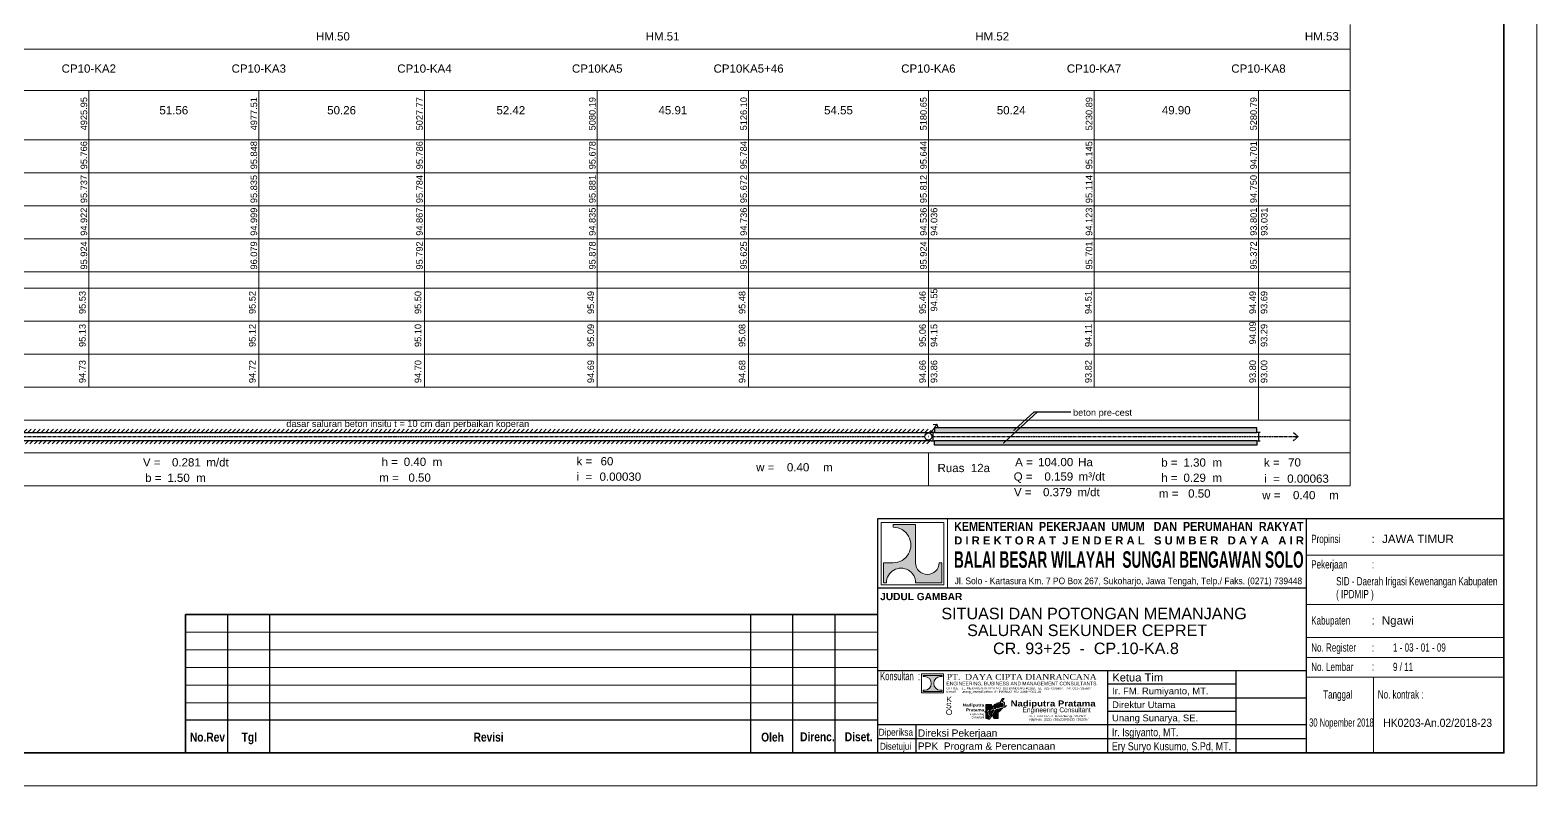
# Model space of a CAD drawing. Header units: inches. Extents: x 7 to 848, y 7 to 601.
# Drawn here: x 390.4 to 847.5, y 7.1 to 236.4 of the extents above; entities that cross this region are included whole.
import ezdxf
from ezdxf import colors
from ezdxf.entities.mleader import LeaderData, LeaderLine
from ezdxf.enums import TextEntityAlignment as Align
from ezdxf.math import Vec2, Vec3

# ---------------------------------------------------------------- set-up
doc = ezdxf.new("R2010")
doc.units = ezdxf.units.IN
doc.header["$MEASUREMENT"] = 0
doc.linetypes.add('CENTER', pattern=[50.800000000000004, 31.75, -6.35, 6.35, -6.35])
doc.linetypes.add('DASHED', pattern=[0.75, 0.5, -0.25])
for name, color, linetype in [('100', 7, 'Continuous'), ('etiket', 7, 'Continuous'), ('FIRM', 7, 'Continuous'), ('kop', 7, 'Continuous'), ('LAHAN', 7, 'DASHED'), ('TEKS', 7, 'Continuous')]:
    doc.layers.add(name, color=color, linetype=linetype)
for name, color, linetype, lineweight in [('ANOTASI', 7, 'Continuous', 18), ('arsir', 8, 'Continuous', 9), ('AS', 4, 'Continuous', 15), ('ASLI', 7, 'Continuous', 15), ('Dsr-Sal', 182, 'Continuous', 35), ('FORM-GBR', 7, 'Continuous', 35), ('Form-Kop', 7, 'Continuous', 20), ('formlong', 7, 'Continuous', 20), ('GARIS', 7, 'Continuous', 20), ('KA', 6, 'Continuous', 15), ('KI', 11, 'Continuous', 15), ('KOP Frame', 7, 'Continuous', 20), ('KOP Teks Nama Gambar', 5, 'Continuous', 20), ('linning', 7, 'Continuous', 18), ('sekunder', 160, 'CENTER', 25)]:
    doc.layers.add(name, color=color, linetype=linetype, lineweight=lineweight)
doc.styles.add('ARIAL', font='arial.ttf')
doc.styles.add('ARIAL21', font='arial.ttf', dxfattribs={"height": 2.1})
doc.styles.add('arl', font='arial.ttf')
doc.styles.add('Comic', font='comic.ttf')
doc.styles.add('GARIAL', font='arial.ttf', dxfattribs={"width": 0.7})
doc.styles.get("Standard").update_dxf_attribs({"font": 'arial.ttf'})
doc.styles.add('style1', font='times.ttf')
doc.styles.add('WMF-Arial Narrow0', font='ARIALNB.TTF')
pattern_1 = [(45, (-38053.02647847655, -24218.259514017), (-0.6735192090801864, 0.6735192090801865), [])]
pattern_2 = [(45, (-32721.68686320383, -24214.42995862339), (-0.4490128060534576, 0.4490128060534577), []), (45, (-32721.23785020383, -24214.42995862339), (-0.4490128060534576, 0.4490128060534577), [0.3175, -0.15875])]

# ---------------------------------------------------------------- blocks, each defined once
blk = doc.blocks.new('_Dot')
at = {"color": 0, "linetype": 'ByBlock', "lineweight": -2}
blk.add_line((-0.5, 0), (-1, 0), dxfattribs=at)
at = {"color": 0, "linetype": 'ByBlock', "const_width": 0.5}
blk.add_lwpolyline([(-0.25, 0, 1), (0.25, 0, 1)], format="xyb", close=True, dxfattribs=at)

msp = doc.modelspace()

# ---------------------------------------------------------------- hatches: boundary and pattern name
h = msp.add_hatch(color=256)
h.dxf.hatch_style = 1
h.paths.add_polyline_path([(666.5971136842536, 40.21923185167177), (667.0545220493486, 40.21923185167177), (667.0545220493486, 40.59011104730232), (661.2877792177869, 40.59011104730232), (661.2877792177869, 40.21923185167177), (661.7451875831148, 40.21923185167177, -1), (661.7451875831148, 36.09806435209973), (661.2877792177869, 36.09806435209973), (661.2877792177869, 35.72718516019447), (667.0545220493486, 35.72718516019447), (667.0545220493486, 36.09806435209973), (666.5971136842536, 36.09806435209973, -1)])
at = {"layer": 'arsir'}
h = msp.add_hatch(dxfattribs=at)
h.set_pattern_fill('ANSI31', color=256, scale=0.3)
h.set_pattern_definition(pattern_1)
h.paths.add_polyline_path([(306.6344751202896, 114.9564819541519), (306.6344751202896, 114.4183824306674), (663.7727214305241, 114.2783140643441), (663.7727214305241, 115.2783140643441), (306.9563072304854, 115.2783140643441)])
h = msp.add_hatch(dxfattribs=at)
h.set_pattern_fill('ANSI33', color=256, scale=0.1)
h.set_pattern_definition(pattern_2)
h.paths.add_polyline_path([(664.7958744502876, 115.707869457954), (664.7958744502876, 114.2783140643441), (762.5438577806171, 114.2783140643441), (762.5438577806171, 115.707869457954)])
h = msp.add_hatch(dxfattribs=at)
h.set_pattern_fill('ANSI31', color=256, scale=0.3)
h.set_pattern_definition(pattern_1)
h.paths.add_polyline_path([(305.6113221005262, 110.8605243113743), (305.6113221005262, 111.8783140643463), (304.7563072304811, 111.8783140643427), (304.7563072304811, 110.8605243113707)])
h.paths.add_polyline_path([(306.6344751202823, 111.8783140643463), (306.6344751202896, 110.8605243113779), (501.5779450526288, 110.8605243113707), (501.5779450526288, 111.8783140643427)])
h = msp.add_hatch(dxfattribs=at)
h.set_pattern_fill('ANSI31', color=256, scale=0.3)
h.set_pattern_definition(pattern_1)
h.paths.add_polyline_path([(663.7727214305241, 111.8783140643427), (501.5779450526288, 111.8783140643427), (501.5779450526288, 110.8605243113707), (663.7727214305241, 110.8605243113707)])
h = msp.add_hatch(dxfattribs=at)
h.set_pattern_fill('ANSI33', color=256, scale=0.1)
h.set_pattern_definition(pattern_2)
h.paths.add_polyline_path([(762.5438577806171, 110.4487586707328), (762.5438577806171, 111.8783140643427), (664.7958744502876, 111.8783140643427), (664.7958744502876, 110.4487586707328)])
h = msp.add_hatch(color=7, dxfattribs=at)
edge = h.paths.add_edge_path()
edge.add_line((681.6532604453068, 29.7999095453815), (681.5671119667504, 29.77826015864773))
edge.add_ellipse((683.4841649281707, 30.46442771916552), major_axis=(2.019076731599177, 1.616511415333776), ratio=0.3835945111113651, start_angle=138.1076211835046, end_angle=192.8336418844824)
edge.add_line((681.6532604453068, 28.71626397435828), (681.6532604453068, 29.79990954910679))
edge = h.paths.add_edge_path()
edge.add_ellipse((683.4841649281707, 30.46442771916552), major_axis=(2.019076731599177, 1.616511415333776), ratio=0.3835945111113651, start_angle=-43.2704428909029, end_angle=30.11263469886312)
edge.add_line((684.9196511644086, 32.25134726082249), (683.8264438350134, 30.72032434893115))
edge.add_line((683.8264438347805, 30.72032434520586), (685.379340857934, 31.11057234023972))
edge = h.paths.add_edge_path()
edge.add_ellipse((683.4841649281707, 30.46442771916552), major_axis=(2.019076731599177, 1.616511415333776), ratio=0.3835945111113651, start_angle=-137.3167477205838, end_angle=-58.12693604689969)
edge.add_line((685.0769050198987, 30.66028239419027), (683.5007459141461, 30.26418855813606))
edge.add_line((683.5007459140297, 30.26418856186135), (682.4202991476895, 28.7510366498427))
edge = h.paths.add_edge_path()
edge.add_ellipse((683.4841649281707, 30.46442771916552), major_axis=(2.019076731599177, 1.616511415333776), ratio=0.3835945111113651, start_angle=47.73409069603256, end_angle=90.74987355866965)
edge.add_line((682.8377086860974, 31.21771222566529), (682.8377086860974, 30.47185203646584))
edge.add_line((682.8377086860974, 30.4718520346032), (683.2828644549854, 30.58372110528214))
edge.add_line((683.2828644546362, 30.58372110528214), (684.3832577423573, 32.12480786470039))
h.paths.add_polyline_path([(682.7491694710598, 29.89109039892717), (682.6853228399677, 30.05927013446851), (681.753076420483, 29.82499361624284), (682.1140342126282, 28.98197630261345)])
edge = h.paths.add_edge_path()
edge.add_line((682.5556064236125, 30.40095883076354), (682.3945076833161, 30.8253123651193))
edge.add_ellipse((683.4841649281707, 30.46442771916552), major_axis=(2.019076731599177, 1.616511415333776), ratio=0.3835945111113651, start_angle=103.9851993767218, end_angle=123.2511280271707)
edge.add_line((681.8585238544883, 30.22577975345119), (682.5556064236125, 30.40095884007676))
edge = h.paths.add_edge_path()
edge.add_ellipse((683.4841649281707, 30.46442771916552), major_axis=(2.446530700327193, 1.958739231228262), ratio=0.3884268113450808, start_angle=460.0878313286034, end_angle=484.815200306146, ccw=False)
edge.add_line((682.3065716515675, 31.05694648464485), (682.0501345460916, 31.73243277919753))
edge.add_line((682.0501345463244, 31.73243277919753), (680.2990501050053, 31.73243277919753))
edge.add_line((680.2990501048889, 31.73243277919753), (680.2990501048889, 29.61778173436685))
edge.add_line((680.2990501048889, 29.61778173809214), (680.6079585626403, 29.91150868525072))
edge.add_line((680.6079585626403, 29.9115086927013), (681.4627266077705, 30.12631463845535))
edge = h.paths.add_edge_path()
edge.add_ellipse((683.4841649281707, 30.46442771916552), major_axis=(2.446530700327193, 1.958739231228262), ratio=0.3884268113450808, start_angle=497.0008201023694, end_angle=566.3259316996518, ccw=False)
edge.add_line((681.1759870734213, 29.67996922162636), (680.2990501046561, 29.45959215265973))
edge.add_line((680.2990501048889, 29.45959214893444), (680.2990501048889, 27.48544897166355))
edge.add_line((680.2990501048889, 27.48544897538884), (681.0685138840608, 27.48544897538884))
edge.add_line((681.0685138837116, 27.48544897538884), (681.6287833015349, 28.287402294849))
h.paths.add_polyline_path([(681.6532604453068, 27.67680873749121), (681.5166224512186, 27.48544897538884), (681.6532604453068, 27.48544897538884)])
edge = h.paths.add_edge_path()
edge.add_ellipse((683.4841649281707, 30.46442771916552), major_axis=(2.446530700327193, 1.958739231228262), ratio=0.3884268113450808, start_angle=226.4951575504562, end_angle=267.15694953177433, ccw=False)
edge.add_line((682.3517743657258, 28.42673391503556), (682.7548077633519, 27.48544897538884))
edge.add_line((682.7548077634683, 27.48544897538884), (684.1227068106791, 27.48544897538884))
edge.add_line((684.1227068106791, 27.48544897538884), (684.1227068106791, 29.41814535324736))
h = msp.add_hatch(color=7, dxfattribs=at)
edge = h.paths.add_edge_path()
edge.add_ellipse((683.4841649281707, 30.46442771916552), major_axis=(2.446530700327193, 1.958739231228262), ratio=0.3884268113450808, start_angle=440.2590178381286, end_angle=447.33977885503157, ccw=False)
edge.add_line((683.1482464174887, 31.73243277919753), (682.8377086858645, 31.73243277919753))
edge.add_line((682.8377086860974, 31.73243277919753), (682.8377086860974, 31.50461257648929))
at = {"layer": 'KOP Frame', "lineweight": 5}
h = msp.add_hatch(color=256, dxfattribs=at)
edge = h.paths.add_edge_path()
edge.add_line((659.0548672878331, 86.37442795587046), (652.2217787225645, 86.37442795587046))
edge.add_line((652.2217787222153, 86.37442795587046), (652.2217787222153, 85.54729197387857))
edge.add_ellipse((652.2217787222153, 80.15249314558966), major_axis=(-3.814698840427551, 3.814698840427551), ratio=0.9999999997558175, start_angle=134.9999999930047, end_angle=314.9999999930047, ccw=False)
edge.add_line((652.2217787222153, 74.75769428377313), (649.2933121943761, 74.75769428377313))
edge.add_line((649.2933121949582, 74.75769428377313), (649.2933121949582, 68.6961225720988))
edge.add_line((649.2933121949582, 68.69612258327467), (650.1841717902253, 68.69612258327467))
edge.add_ellipse((654.6177967909871, 68.69612258327467), major_axis=(3.135046305201079, 3.135046305201079), ratio=0.9999999998695349, start_angle=-45.00000000373751, end_angle=134.9999999962627, ccw=False)
edge.add_line((659.0514217915161, 68.69612258327467), (666.9716175561452, 68.69612258327467))
edge.add_line((666.9716175563781, 68.69612258327467), (666.9716175563781, 74.75769429308636))
edge.add_line((666.9716175563781, 74.75769428377313), (666.1525092324855, 74.75769428377313))
edge.add_ellipse((662.6036882602757, 74.75769428377313), major_axis=(-2.509395376362473, 2.509395376362469), ratio=0.999999999936443, start_angle=45.00000000182138, end_angle=225.0000000018208, ccw=False)
edge.add_line((659.0548672878331, 74.75769428377313), (659.0548672878331, 86.37442794283194))

# ---------------------------------------------------------------- linework, layer by layer
for p, q in [((717.2703772948271, 42.07345032532974), (717.2703772948271, 25.57817400832935)), ((756.1620472294426, 42.07345032532974), (756.1620472294426, 17.07831406434341)), ((717.2703772948271, 38.07345032719238), (756.1620472294426, 38.07345032719238)), ((717.2703772948271, 33.82581217428012), (777.5161324224582, 33.82581217428012)), ((717.2703772948271, 29.70199309130474), (756.1620472294426, 29.70199309130474)), ((777.5161380457839, 25.57817400832935), (647.5044616094938, 25.57817400832935)), ((659.1471002825683, 25.57817400832935), (659.1471002825683, 17.07831406434341)), ((717.2703772948271, 25.57817400832935), (717.2703772948271, 17.07831406434341)), ((777.5161380457839, 21.32817400832935), (647.5044616094938, 21.32817400832935))]:
    msp.add_line(p, q)
at = {"color": 52, "lineweight": 9}
msp.add_lwpolyline([(6.504461609493788, 7.078314064343409), (847.5044616094938, 7.078314064343409), (847.5044616094938, 601.0783140643434), (6.504461609493788, 601.0783140643434)], close=True, dxfattribs=at)
at = {"color": 94, "lineweight": 35}
msp.add_lwpolyline([(56.50446160949379, 17.07831406434341), (837.5044616094938, 17.07831406434341), (837.5044616094938, 591.0783140643434), (56.50446160949379, 591.0783140643434)], close=True, dxfattribs=at)
at = {"lineweight": 25}
for points in [[(663.7727214305241, 114.4183824306674), (664.7958744502876, 114.4183824306674)], [(664.2842979404058, 114.4183824306674), (664.2842979404058, 111.7382456980194)], [(762.5438577806171, 114.4183824306674), (763.5670108003806, 114.4183824306674)], [(763.0554342904989, 114.4183824306674), (763.0554342904989, 111.7382456980194)], [(663.7727214305241, 111.7382456980194), (664.7958744502876, 111.7382456980194)], [(762.5438577806171, 111.7382456980194), (763.5670108003806, 111.7382456980194)]]:
    msp.add_lwpolyline(points, dxfattribs=at)
msp.add_lwpolyline([(664.3649265912945, 116.7054094038612), (665.4662046165513, 116.8281540809475), (665.7882372472204, 115.7101283210831)])
at = {"lineweight": 20}
msp.add_lwpolyline([(660.8295024183726, 35.26541591090425), (667.5127988485301, 35.26541591090425), (667.5127988485301, 41.05188031149371), (660.8295024183726, 41.05188031149371)], close=True, dxfattribs=at)
for points in [[(661.2877792177869, 40.59011105102761), (667.0545220493486, 40.59011105102761)], [(661.2877792177869, 40.21923186284764), (661.2877792177869, 40.59011105102761)], [(661.2877792177869, 40.21923186284764), (661.7451875831148, 40.21923186284764)], [(666.5971136842536, 40.21923186284764), (667.0545220493486, 40.21923186284764)], [(667.0545220493486, 40.21923186284764), (667.0545220493486, 40.59011105102761)], [(661.2877792177869, 36.09806435955031), (661.7451875831148, 36.09806435955031)], [(661.2877792177869, 35.72718516764505), (661.2877792177869, 36.09806435955031)], [(661.2877792177869, 35.72718516764505), (667.0545220493486, 35.72718516764505)], [(666.5971136842536, 36.09806435955031), (667.0545220493486, 36.09806435955031)], [(667.0545220493486, 35.72718516764505), (667.0545220493486, 36.09806435955031)]]:
    msp.add_lwpolyline(points, dxfattribs=at)
for centre, start, end in [((661.7451875831148, 38.15864811119898), 270, 90), ((666.5971136842536, 38.15864811119898), 90, 270)]:
    msp.add_arc(centre, 2.060583749521647, start, end, dxfattribs=at)
at = {"layer": '100'}
for points in [[(450.3559727368092, 17.07831406434341), (450.3559727368092, 59.02760955532356)], [(463.1744665212145, 17.07831406434341), (463.1744665212145, 59.02760955532356)], [(609.0129713823235, 17.07831406434341), (609.0129713823235, 59.02760955532356)], [(621.8314651695227, 17.07831406434341), (621.8314651695227, 59.02760955532356)], [(634.6499589548594, 17.07831406434341), (634.6499589548594, 59.02760955532356)], [(647.5044616094938, 26.98137509663864), (437.5374789505413, 26.98137509663864)]]:
    msp.add_lwpolyline(points, dxfattribs=at)
at = {"layer": '100', "lineweight": 13}
for points in [[(647.5044616094938, 53.68657076199813), (437.5374789505413, 53.68657076199813)], [(647.5044616094938, 48.34553196867271), (437.5374789505413, 48.34553196867271)], [(647.5044616094938, 43.00449316044612), (437.5374789505413, 43.00449316044612)], [(647.5044616094938, 37.66345435221954), (437.5374789505413, 37.66345435221954)], [(647.5044616094938, 32.32241555889411), (437.5374789505413, 32.32241555889411)]]:
    msp.add_lwpolyline(points, dxfattribs=at)
at = {"layer": 'arsir', "color": 7}
for points in [[(684.3832577424737, 32.12480786842568), (683.2828644546362, 30.58372110528214)], [(683.8264438347805, 30.72032434520586), (684.9196511644086, 32.25134726082249)], [(685.1922529866833, 32.63312263255282), (685.869240648547, 33.58123521906598), (685.4232010644309, 33.58123521906598), (684.6636337403588, 32.51747087416513)], [(681.1759870734213, 29.67996922162636), (680.0729199788448, 29.4027649204181), (680.6079585626403, 29.9115086927013), (681.4627266076541, 30.12631463473006)], [(680.2990501048889, 31.73243277919753), (680.2990501048889, 29.61778173809214)], [(682.3065716515675, 31.05694648464485), (682.0501345463244, 31.73243277919753), (680.2990501048889, 31.73243277919753)], [(680.2990501048889, 29.45959214893444), (680.2990501048889, 27.48544897538884), (681.0685138837116, 27.48544897538884)], [(681.6287833016513, 28.28740228926106), (680.9746911830416, 27.35115389925702), (681.4207307671577, 27.35115389925702), (682.144417646542, 28.3646681367354)], [(681.5166224512186, 27.48544897538884), (681.6532604453068, 27.48544897538884), (681.6532604453068, 27.67680873749121)], [(682.9052830590781, 30.11454683755799), (681.567111966634, 29.77826015864773)], [(681.6532604453068, 28.71626397435828), (681.6532604453068, 29.7999095453815)], [(681.753076420483, 29.82499361624284), (682.1140342126282, 28.98197630261345)], [(681.8585238544883, 30.22577975345119), (683.2828644546362, 30.58372110528214)], [(682.9052830590781, 30.11454683755799), (681.897792045228, 28.67245356393321)], [(682.3517743657258, 28.42673391503556), (682.7548077634683, 27.48544897538884), (684.1227068106791, 27.48544897538884), (684.1227068106791, 29.41814535324736)], [(682.5556064236125, 30.40095883076354), (682.3945076833161, 30.8253123651193)], [(682.4202991472239, 28.75103665543063), (683.5007459140297, 30.26418856186135)], [(682.7491694710598, 29.89109039892717), (682.6853228399677, 30.05927013446851)], [(683.1482464174887, 31.73243277919753), (682.8377086860974, 31.73243277919753), (682.8377086860974, 31.50461257835193)], [(682.8377086860974, 31.21771222566529), (682.8377086860974, 30.4718520346032)], [(682.8377086860974, 30.09756519113942), (682.8377086860974, 30.01782284704311)], [(685.0769050198987, 30.66028239419027), (683.5007459140297, 30.26418856186135)], [(683.8264438347805, 30.72032434520586), (685.3793408581669, 31.11057234210237)], [(686.6162157262124, 31.42140295756324), (686.152532430101, 30.93059100796743), (685.4742143294689, 30.76012750183506)], [(685.7699982666791, 31.20874580209418), (686.6162157262124, 31.42140295756324)]]:
    msp.add_lwpolyline(points, dxfattribs=at)
for start_param, end_param in [(7.074088818549448, 8.461621509058068), (5.513016329726069, 6.822742438680995), (8.674300695898367, 9.88425214758345), (3.860627221667197, 5.300337142892547)]:
    msp.add_ellipse((683.4841649281707, 30.46442771916552), major_axis=(2.446530700327191, 1.958739231228262), ratio=0.3884268113450808, start_param=start_param, end_param=end_param, dxfattribs=at)
at = {"layer": 'arsir', "color": 7, "extrusion": (0, 0, -1)}
for start_param, end_param in [(4.132047316308395, 5.450068259088226), (5.757620685234134, 7.038397004422015), (2.718447771858151, 3.872752595430363), (7.297691725294163, 8.679814673034192)]:
    msp.add_ellipse((683.4841649281707, 30.46442771916552), major_axis=(2.019076731599177, 1.616511415333776), ratio=0.3835945111113651, start_param=start_param, end_param=end_param, dxfattribs=at)
at = {"layer": 'FORM-GBR'}
for points in [[(647.5044616094938, 59.02760955532356), (437.5374789505413, 59.02760955532356)], [(437.5374789505413, 17.07831406434341), (437.5374789505413, 59.02760955532356)]]:
    msp.add_lwpolyline(points, dxfattribs=at)
at = {"layer": 'Form-Kop', "color": 62, "lineweight": 30}
msp.add_line((647.5044616094938, 88.0783140643434), (647.5044616094938, 17.07831406434341), dxfattribs=at)
at = {"layer": 'Form-Kop', "lineweight": 30}
for p, q in [((837.5044616094938, 88.0783140643434), (647.5044616094938, 88.0783140643434)), ((647.5044616094938, 88.0783140643434), (647.5044616094938, 17.07831406434341)), ((777.5161324224582, 88.0783140643434), (777.5161324224582, 17.07831406434341)), ((777.5161324224582, 87.06469619115157), (777.5161324224582, 17.07831406434341)), ((777.5414191342106, 67.06469618928892), (647.5414191342106, 67.06469618928892)), ((647.5414191342106, 42.07345032532974), (777.5161324224582, 42.07345032532974))]:
    msp.add_line(p, q, dxfattribs=at)
at = {"layer": 'formlong'}
for p, q in [((192.3730319316865, 230.5783140643434), (790.8573911706962, 230.5783140643434)), ((408.2184206104839, 218.078314064347), (408.2184206104839, 128.0783140643434)), ((459.7817433004939, 218.078314064347), (459.7817433004939, 128.0783140643434)), ((510.0391539004895, 218.078314064347), (510.039153900475, 128.0783140643434)), ((562.4579560704851, 218.078314064347), (562.4579560704778, 128.0783140643434)), ((608.3691646504785, 218.078314064347), (608.3691646504785, 128.0783140643434)), ((662.9177065604863, 218.078314064347), (662.917706560479, 128.0783140643434)), ((713.1559299804912, 218.078314064347), (713.1559299804912, 128.0783140643434)), ((763.0554342904916, 218.078314064347), (763.0554342904989, 128.0783140643434)), ((663.5194446074502, 113.9637066989016), (665.4662046165513, 116.8281540809512)), ((662.917706560479, 108.0783140643434), (662.9177065604717, 98.0783140643434))]:
    msp.add_line(p, q, dxfattribs=at)
for points in [[(790.8573911706962, 98.0783140643434), (790.8573911706962, 238.0783140643434)], [(763.0554342904989, 128.0783140643434), (763.0554342904989, 118.0783140643434)]]:
    msp.add_lwpolyline(points, dxfattribs=at)
at = {"layer": 'GARIS'}
for p, q in [((192.3730319316865, 218.0783140643434), (790.8573911706962, 218.0783140643434)), ((192.3730319316792, 203.0783140643434), (790.8573911706962, 203.0783140643434)), ((192.3730319316865, 193.0783140643434), (790.8573911706962, 193.0783140643434)), ((192.3730319316865, 183.0783140643434), (790.8573911706962, 183.0783140643434)), ((192.3730319316865, 173.0783140643434), (790.8573911706962, 173.0783140643434)), ((192.3730319316865, 163.0783140643434), (790.8573911706962, 163.0783140643434)), ((192.3730319316865, 158.0783140643434), (790.8573911706962, 158.0783140643434)), ((192.3730319316865, 148.0783140643434), (790.8573911706962, 148.0783140643434)), ((192.3730319316865, 138.0783140643434), (790.8573911706962, 138.0783140643434)), ((192.3730319316865, 128.0783140643434), (790.8573911706962, 128.0783140643434)), ((192.3730319316865, 118.0783140643434), (790.8573911706962, 118.0783140643434)), ((192.3730319316865, 108.0783140643434), (790.8573911706962, 108.0783140643434)), ((192.3730319316865, 98.0783140643434), (790.8573911706962, 98.0783140643434))]:
    msp.add_line(p, q, dxfattribs=at)
at = {"layer": 'KOP Frame'}
for p, q in [((668.6983589871934, 67.08847742927534), (668.6983589871934, 88.0783140643434)), ((668.7235166940054, 67.06469618928892), (668.7235166940054, 87.06469619115157)), ((837.5161324224582, 77.06469619115157), (777.5161324224582, 77.06469619115157)), ((837.5161324224582, 62.06469618928893), (777.5161324224582, 62.06469618928893)), ((837.5161324224582, 52.06469618928893), (777.5161324224582, 52.06469618928893)), ((837.5161324224582, 46.06469617438777), (777.5161324224582, 46.06469617438777)), ((837.5161324224582, 40.06469618928893), (777.5161324224582, 40.06469618928893)), ((797.9694254824108, 17.07831406434341), (797.9694254824108, 40.06469618928893))]:
    msp.add_line(p, q, dxfattribs=at)
at = {"layer": 'KOP Frame', "lineweight": 5}
for p, q in [((652.2217787222153, 86.37442795587046), (659.0548672878331, 86.37442795587046)), ((652.2217787222153, 85.54729197387857), (652.2217787222153, 86.37442795587046)), ((659.0548672878331, 86.37442795587046), (659.0548672878331, 74.75769428377313)), ((649.2933121949582, 68.69612258327467), (649.2933121949582, 74.75769428377313)), ((649.2933121949582, 74.75769428377313), (652.2217787222153, 74.75769428377313)), ((652.2217787222153, 74.75769428377313), (649.2933121949582, 74.75769428377313)), ((666.1525092327183, 74.75769428377313), (666.9716175563781, 74.75769428377313)), ((666.9716175563781, 74.75769428377313), (666.9716175563781, 68.69612258327467)), ((650.1841717899924, 68.69612258327467), (649.2933121949582, 68.69612258327467)), ((666.9716175563781, 68.69612258327467), (659.0514217915161, 68.69612258327467))]:
    msp.add_line(p, q, dxfattribs=at)
at = {"layer": 'KOP Frame', "lineweight": 9}
msp.add_lwpolyline([(667.6324618367626, 68.03527830195887), (648.632467914108, 68.03527830195887), (648.632467914108, 87.03527223532362), (667.6324618367626, 87.03527223532362)], close=True, dxfattribs=at)
at = {"layer": 'KOP Frame', "lineweight": 5}
for centre, major_axis, ratio, start_param, end_param in [((652.2217787222153, 80.15249314558966), (-3.814698839942887, 3.814698839942887), 0.9999999998352712, 2.35619449010998, 5.497787143699774), ((654.6177967909871, 68.69612258327467), (-3.135046305028441, 3.135046305028441), 0.9999999999695474, 3.926990817002468, 7.068583470592261), ((662.6036882602757, 74.75769428377313), (2.509395376293451, 2.509395376293451), 0.9999999999661681, 2.356194490175429, 5.497787143765222)]:
    msp.add_ellipse(centre, major_axis=major_axis, ratio=ratio, start_param=start_param, end_param=end_param, dxfattribs=at)
at = {"layer": 'linning', "lineweight": 30, "ltscale": 0.03}
for points in [[(306.6344751202896, 114.2783140643441), (663.7727214305241, 114.2783140643441)], [(664.7958744502876, 114.2783140643441), (762.5438577806171, 114.2783140643441)], [(306.6344751202896, 111.8783140643427), (663.7727214305241, 111.8783140643427)], [(664.7958744502876, 111.8783140643427), (762.5438577806171, 111.8783140643427)]]:
    msp.add_lwpolyline(points, dxfattribs=at)
for points in [[(664.7958744502876, 114.2783140643441), (762.5438577806171, 114.2783140643441), (762.5438577806171, 115.707869457954), (664.7958744502876, 115.707869457954)], [(664.7958744502876, 111.8783140643427), (762.5438577806171, 111.8783140643427), (762.5438577806171, 110.4487586707328), (664.7958744502876, 110.4487586707328)]]:
    msp.add_lwpolyline(points, close=True, dxfattribs=at)
at = {"layer": 'linning', "lineweight": 25, "ltscale": 0.03}
for radius in [1.070518002885365, 0.02934912638374954]:
    msp.add_circle((662.917706560479, 113.0783140643434), radius, dxfattribs=at)
at = {"layer": 'sekunder', "ltscale": 0.03}
for points in [[(305.8268252333628, 113.0783140643434), (661.8471885575973, 113.0783140643434)], [(663.9882245633607, 113.0783140643434), (775.1073882985775, 113.0783140643434)], [(773.6348614825447, 114.2599189226021), (775.1073882985775, 113.0783140643434), (773.5970955126513, 111.7524192781457)]]:
    msp.add_lwpolyline(points, dxfattribs=at)

# ---------------------------------------------------------------- texts
at = {"insert": (660.7536213276226, 64.51271620521945), "char_height": 2.2, "attachment_point": 5}
msp.add_mtext('{\\fArial|b1|i0|c0|p34;JUDUL GAMBAR}', dxfattribs=at)
at = {"layer": 'ANOTASI', "color": 7, "linetype": 'Continuous', "style": 'WMF-Arial Narrow0'}
for s, height, width, p, p2 in [('KEMENTERIAN  PEKERJAAN  UMUM   DAN  PERUMAHAN  RAKYAT', 2.697495183044316, 1.055888135571959, (670.7204466263911, 84.45504544516368, 2.271290944123579), (776.7353046778271, 84.45504544516368, 2.271290944123579)), ('D I R E K T O R A T  J E N D E R A L   S U M B E R   D A Y A   A I R', 2.427745664739885, 1.22593355428851, (670.7409150299763, 80.32496885051293, 2.271290944123579), (776.8283627242463, 80.32496885051293, 2.271290944123579)), ('BALAI BESAR WILAYAH  SUNGAI BENGAWAN SOLO', 5, 0.7233967695356478, (670.6685495196989, 73.25215343040688, 1.936262042388933), (776.7675648005361, 73.25215343040688, 1.936262042388933))]:
    msp.add_text(s, height=height, dxfattribs=dict(at, width=width)).set_placement(p, p2, align=Align.FIT)
at = {"layer": 'arsir', "color": 7}
for s, insert, char_height, width, attachment_point in [('{\\fArial Black|b0|i0|c0|p34;\\H1.091x;Nadiputra \\PPratama\\H0.9169x;\\P\\fArial|b0|i0|c0|p34;\\H0.7273x;Engineering\\PConsultant}', (679.8352882851295, 32.03577349175973), 0.7986000000000002, 8.171106297371571, 3), ('{\\fArial Black|b0|i0|c0|p34;Nadiputra Pratama\\P     }', (687.8481012324019, 32.98275767294033), 1.815, 28.59607710946046, 1), ('{\\fArial Black|b0|i0|c0|p34; \\fArial Narrow|b0|i0|c0|p34;\\H0.8x;Engineering Consultant}', (701.416339860848, 30.87528399405344), 1.815, 28.69338622609951, 2), ('{\\fArial Narrow|b0|i0|c0|p34;\\H0.28x;\\W2.3;Jl. Leat No.4 Bandung 40262\\P\\H1.429x;\\W1.19;Telp/Fax. (022) 7305239/(022) 7302067}', (693.2955054308668, 28.46450652768178), 1.815, 28.69338622609951, 1)]:
    msp.add_mtext(s, dxfattribs=dict(at, insert=insert, char_height=char_height, width=width, attachment_point=attachment_point))
at = {"layer": 'AS'}
for s, p in [('94.922', (407.7184206104912, 182.5231945936211)), ('94.999', (459.2817433004939, 182.5231945936211)), ('94.867', (509.5391539004895, 182.5231945936211)), ('94.835', (561.9579560704851, 182.5231945936211)), ('94.736', (607.8691646504858, 182.5231945936211)), ('94.536', (662.4177065604863, 182.5231945936211)), ('94.036', (665.6251331766298, 182.5231945936211)), ('94.123', (712.6559299804912, 182.5231945936211)), ('93.801', (762.5554342904916, 182.5231945936211)), ('93.031', (765.79270264151, 182.5231945936211))]:
    msp.add_text(s, height=2, rotation=90, dxfattribs=at).set_placement(p, align=Align.RIGHT)
at = {"layer": 'ASLI', "color": 1}
for s, p in [('95.924', (407.7184206104912, 172.2929225271182)), ('96.079', (459.2817433004939, 172.2929225271182)), ('95.792', (509.5391539004895, 172.2929225271182)), ('95.878', (561.9579560704851, 172.2929225271182)), ('95.625', (607.8691646504858, 172.2929225271182)), ('95.924', (662.4177065604863, 172.2929225271182)), ('95.701', (712.6559299804912, 172.2929225271182)), ('95.372', (762.5554342904916, 172.2929225271182))]:
    msp.add_text(s, height=2, rotation=90, dxfattribs=at).set_placement(p, align=Align.RIGHT)
at = {"layer": 'Dsr-Sal', "lineweight": 20}
for s, p in [('95.53 ', (407.2596273364879, 158.0124108814743)), ('95.52 ', (458.8229500264979, 158.0124108814743)), ('95.50 ', (509.0803606264863, 158.012410881467)), ('95.49 ', (561.4991627964891, 158.0124108814634)), ('95.48 ', (607.4103713764898, 158.0124108814634)), ('95.46 ', (662.1433346879758, 158.0124108814743)), ('94.55', (665.6118829168017, 158.0124108814743)), ('94.51 ', (712.4401588079245, 158.0124108814743)), ('94.49 ', (762.2810624179883, 158.0124108814743)), ('93.69 ', (765.7496106468143, 158.0124108814743)), ('95.13 ', (407.2596273364879, 148.012410881478)), ('95.12 ', (458.8229500264979, 148.012410881478)), ('95.10 ', (509.0803606264863, 148.0124108814707)), ('95.09 ', (561.4991627964891, 148.012410881467)), ('95.08 ', (607.4103713764898, 148.012410881467)), ('95.06 ', (662.1433346879758, 148.012410881478)), ('94.15 ', (665.6118829168017, 148.012410881478)), ('94.11 ', (712.4401588079245, 148.012410881478)), ('94.09', (762.2810624179883, 148.012410881478)), ('93.29 ', (765.7496106468143, 148.012410881478)), ('94.73', (407.2596273364879, 136.276075386886)), ('94.72', (458.8229500264979, 136.276075386886)), ('94.70', (509.0803606264863, 136.2760753868788)), ('94.69', (561.4991627964891, 136.2760753868751)), ('94.68', (607.4103713764898, 136.2760753868751)), ('94.66', (662.1433346879758, 136.276075386886)), ('93.86', (665.6118829168017, 136.276075386886)), ('93.82', (712.4401588079245, 136.276075386886)), ('93.80', (762.2810624179883, 136.276075386886)), ('93.00', (765.7496106468143, 136.276075386886))]:
    msp.add_text(s, height=2, rotation=90, dxfattribs=at).set_placement(p, align=Align.RIGHT)
at = {"layer": 'etiket', "linetype": 'Continuous', "lineweight": 25, "style": 'ARIAL21'}
for s, height, p in [('Ketua Tim', 2.427745664739884, (718.6934114477745, 38.75818082531257)), ('Ir. FM. Rumiyanto, MT.', 2.050359712230216, (718.6346524159571, 34.83790834089084)), ('Direktur Utama', 2.050359712230216, (718.6346524159571, 30.67476631542011)), ('Unang Sunarya, SE.', 2.050359712230216, (718.6346524159571, 26.66679687639041)), ('Direksi Pekerjaan', 2.2, (659.7335953383854, 22.00391053994461)), ('PPK  Program & Perencanaan', 2.2, (659.7335953383854, 18.03850091276033))]:
    msp.add_text(s, height=height, dxfattribs=at).set_placement(p)
for s, width, p, p2 in [('Diperiksa', 0.8485780976147906, (647.8441827797478, 22.29957273443504), (658.2711707243843, 22.29957273443504)), ('Disetujui', 0.8345563586559023, (648.2574196092582, 18.03807337895703), (657.6927956696281, 18.03807337895703))]:
    msp.add_text(s, height=2.110311750599521, dxfattribs=dict(at, width=width)).set_placement(p, p2, align=Align.FIT)
at = {"layer": 'etiket', "linetype": 'Continuous', "lineweight": 25, "style": 'ARIAL21', "width": 0.8}
for s, p in [('Ir. Isgiyanto, MT.', (718.5813160163498, 22.12808828083141)), ('Ery Suryo Kusumo, S.Pd, MT.', (718.5813160163498, 17.87822833684547))]:
    msp.add_text(s, height=2.427745664739884, dxfattribs=at).set_placement(p)
at = {"layer": 'FIRM', "linetype": 'Continuous', "lineweight": 25, "style": 'WMF-Arial Narrow0'}
for s, p in [('No.Rev', (438.8916249198055, 20.52763502140804)), ('Tgl', (454.5965003135761, 20.52763502140804)), ('Revisi', (524.9492982660568, 20.52763502140804)), ('Oleh', (612.1885686663127, 20.52763502140804)), ('Direnc.', (624.0072613802886, 20.62417343099876)), ('Diset.', (637.5593622901624, 20.62417343099876))]:
    msp.add_text(s, height=2.697495183044316, dxfattribs=at).set_placement(p)
at = {"layer": 'formlong'}
for s, p in [('CP10-KA2', (408.2184206104912, 224.7250676498879)), ('CP10-KA3', (459.7817433004939, 224.7250676498879)), ('CP10-KA4', (510.0391539004895, 224.7250676498879)), ('CP10KA5', (562.4579560704851, 224.7250676498879)), ('CP10KA5+46', (608.3691646504858, 224.7250676498879)), ('CP10-KA6', (662.9177065604863, 224.7250676498879)), ('CP10-KA7', (713.1559299804912, 224.7250676498879)), ('CP10-KA8', (763.0554342904916, 224.7250676498879)), ('51.56', (434.0000819554962, 212.0783140643434)), ('50.26', (484.9104486004917, 212.0783140643434)), ('52.42', (536.2485549854873, 212.0783140643434)), ('45.91', (585.4135603604927, 212.0783140643434)), ('54.55', (635.6434356054933, 212.0783140643434)), ('50.24', (688.036818270496, 212.0783140643434)), ('49.90', (738.1056821354914, 212.0783140643434))]:
    msp.add_text(s, height=2.5, dxfattribs=at).set_placement(p, align=Align.MIDDLE_CENTER)
for s, p in [('4925.95', (407.7184206104912, 216.0711961582783)), ('4977.51', (459.2817433004939, 216.0711961582783)), ('5027.77', (509.5391539004895, 216.0711961582783)), ('5080.19', (561.9579560704851, 216.0711961582783)), ('5126.10', (607.8691646504858, 216.0711961582783)), ('5180.65', (662.4177065604863, 216.0711961582783)), ('5230.89', (712.6559299804912, 216.0711961582783)), ('5280.79', (762.5554342904916, 216.0711961582783))]:
    msp.add_text(s, height=2, rotation=90, dxfattribs=at).set_placement(p, align=Align.RIGHT)
at = {"layer": 'KA'}
for s, p in [('95.737', (407.7184206104912, 192.433058645387)), ('95.835', (459.2817433004939, 192.433058645387)), ('95.784', (509.5391539004895, 192.433058645387)), ('95.881', (561.9579560704851, 192.433058645387)), ('95.672', (607.8691646504858, 192.433058645387)), ('95.812', (662.4177065604863, 192.433058645387)), ('95.114', (712.6559299804912, 192.433058645387)), ('94.750', (762.5554342904916, 192.433058645387))]:
    msp.add_text(s, height=2, rotation=90, dxfattribs=at).set_placement(p, align=Align.RIGHT)
at = {"layer": 'KI'}
for s, p in [('95.766', (407.7184206104912, 202.7005936329406)), ('95.848', (459.2817433004939, 202.7005936329406)), ('95.786', (509.5391539004895, 202.7005936329406)), ('95.678', (561.9579560704851, 202.7005936329406)), ('95.784', (607.8691646504858, 202.7005936329406)), ('95.644', (662.4177065604863, 202.7005936329406)), ('95.145', (712.6559299804912, 202.7005936329406)), ('94.701', (762.5554342904916, 202.7005936329406))]:
    msp.add_text(s, height=2, rotation=90, dxfattribs=at).set_placement(p, align=Align.RIGHT)
at = {"layer": 'kop', "linetype": 'Continuous'}
for s, p in [('V = ', (424.6371558844958, 103.9970104758431)), ('0.281', (433.4505740594441, 103.9970104758431)), ('m/dt', (443.8791061302736, 103.9970104758431)), ('h = ', (497.0318246704164, 104.1452324153106)), ('0.40', (503.7640758680982, 104.1452324153106)), ('m', (512.5340967727143, 104.1452324153106)), ('k = ', (556.1618012754016, 104.3391401803237)), ('60', (563.4677269809008, 104.3391401803237)), ('A = ', (689.2330942264352, 104.0712093263537)), ('104.00', (696.1761185800251, 104.0712093263537)), ('Ha', (708.3438382619106, 104.0712093263537)), ('b = ', (733.5673213902455, 103.9419874014347)), ('1.30', (740.2995725879418, 103.9419874014347)), ('m', (749.0695934925579, 103.9419874014347)), ('k = ', (764.7366584760066, 103.971665474728)), ('70', (772.0425841815058, 103.971665474728)), ('b = ', (425.3093443852313, 99.30772416486067)), ('1.50', (432.0415955829276, 99.30772416486067)), ('m', (440.8116164875437, 99.30772416486067)), ('m = ', (496.3340280283128, 99.36616711358872)), ('0.50', (505.1800654809749, 99.36616711358872)), ('i  = ', (556.186256038437, 99.65078680649819)), ('0.00030', (563.1648794676994, 99.65078680649819)), ('w = ', (610.6681869597205, 102.5017840890759)), ('0.40', (620.0001507729075, 102.5017840890759)), ('m', (630.9669827830194, 102.5017840890759)), ('Ruas  12a', (665.6921159058593, 102.2792958624159)), ('Q = ', (688.7910456191139, 99.69410028845229)), ('0.159', (698.1075424501587, 99.69410028845229)), ('m³/dt', (708.4857666553698, 99.69410028845229)), ('h = ', (733.5627400965141, 99.32616653756847)), ('0.29', (740.2949912941958, 99.32616653756847)), ('m', (749.0650121988119, 99.32616653756847)), ('i  = ', (764.7933634030533, 99.0510692816824)), ('0.00063', (771.7719868323156, 99.0510692816824)), ('V = ', (688.8742899885156, 94.94997935658827)), ('0.379', (697.6877081634639, 94.94997935658827)), ('m/dt', (708.1162402342934, 94.94997935658827)), ('m = ', (732.8649434544104, 94.54710123584661)), ('0.50', (741.7109809070726, 94.54710123584661)), ('0.40', (773.5232351213535, 94.05451529649142)), ('m', (784.4900671314654, 94.05451529649142)), ('w = ', (764.1912713081665, 94.05451529649142))]:
    msp.add_text(s, height=2.5, dxfattribs=at).set_placement(p)
at = {"layer": 'kop'}
for s, style, width, p in [('Propinsi     ', 'ARIAL', 0.7, (779.0508801059013, 80.76688991141779)), (':', 'ARIAL', 0.7, (797.5088019861987, 80.76688991141779)), ('Pekerjaan  ', 'ARIAL', 0.7, (779.0508801059013, 73.03366279256804)), (':', 'ARIAL', 0.7, (797.4687750960848, 73.03366279256804)), ('SID - Daerah Irigasi Kewenangan Kabupaten', 'GARIAL', 0.7, (786.6130530547352, 67.92157522837076)), ('( IPDMIP )', 'GARIAL', 0.7, (786.6130530547352, 64.01282646777688)), ('Kabupaten ', 'ARIAL', 0.7, (779.0508801059013, 56.0294276161985)), (':', 'ARIAL', 0.7, (797.4944448282158, 56.0294276161985)), ('No. Register', 'ARIAL', 0.7, (779.0508801059013, 47.81396746476455)), ('1 - 03 - 01 - 09', 'ARIAL', 0.7, (803.8554930724758, 47.81396746480821)), (': ', 'ARIAL', 0.7, (797.4847019898853, 47.81287596960826)), ('Konsultan  :', 'ARIAL', 0.6, (648.2741992207202, 39.14735405360623)), ('No. Lembar', 'ARIAL', 0.7, (779.0508801059013, 41.92558817220195)), (': ', 'ARIAL', 0.7, (797.4810083971506, 42.02189248641296)), ('9 / 11', 'ARIAL', 0.7, (803.8554930724758, 41.9255881722165)), ('No. kontrak :', 'ARIAL', 0.7, (799.2563714037797, 33.58011942942901)), ('30 Nopember 2018', 'GARIAL', 0.6, (778.4229733983202, 25.05753637505038)), ('HK0203-An.02/2018-23', 'GARIAL', 0.9, (800.8933225953342, 24.96114133101944))]:
    msp.add_text(s, height=2.5, dxfattribs=dict(at, style=style, width=width)).set_placement(p)
at = {"layer": 'kop', "style": 'GARIAL'}
for s, p in [('JAWA TIMUR', (800.5687122873178, 80.77437840243144)), ('Ngawi', (800.4875021229645, 56.03442281325622))]:
    msp.add_text(s, height=2.5, dxfattribs=at).set_placement(p)
at = {"layer": 'kop', "style": 'arl', "width": 0.9042703089570656}
msp.add_text('Jl. Solo - Kartasura Km. 7 PO Box 267, Sukoharjo, Jawa Tengah, Telp./ Faks. (0271) 739448', height=2.023121387283237, dxfattribs=at).set_placement((670.8881340955531, 68.26717687984271, -1.078998073216745), (776.296070698384, 68.26717687984271, -1.078998073216745), align=Align.FIT)
at = {"layer": 'kop', "style": 'ARIAL', "width": 0.7}
msp.add_text('Tanggal', height=2.5, dxfattribs=at).set_placement((787.0932313191852, 33.58011942942901), align=Align.CENTER)
at = {"layer": 'KOP Teks Nama Gambar', "color": 7, "lineweight": 5, "style": 'ARIAL'}
for s, p in [('SITUASI DAN POTONGAN MEMANJANG', (666.8613071267582, 59.37374813215863)), ('SALURAN SEKUNDER CEPRET', (674.6809214252835, 54.28383499008849)), ('CR. 93+25  -  CP.10-KA.8', (682.5286374402103, 48.79826446426157))]:
    msp.add_text(s, height=3.5, dxfattribs=at).set_placement(p, align=Align.MIDDLE_LEFT)
at = {"layer": 'LAHAN'}
for s, p in [('HM.50', (482.2706136241732, 234.4983819419321)), ('HM.51', (582.2706136241732, 234.4983819419321)), ('HM.52', (682.2706136241732, 234.4983819419321)), ('HM.53', (782.2706136241732, 234.4983819419321))]:
    msp.add_text(s, height=2.5, dxfattribs=at).set_placement(p, align=Align.MIDDLE_CENTER)
at = {"layer": 'TEKS', "linetype": 'Continuous'}
for s, p in [('beton pre-cest', (706.7989839110132, 119.3566098497467)), ('dasar saluran beton insitu t = 10 cm dan perbaikan koperan', (468.1296119315421, 115.9723465189854))]:
    msp.add_text(s, height=2, dxfattribs=at).set_placement(p)
at = {"layer": 'TEKS'}
for s, height, style, width, p in [('OFFICE  : JL. MEKARSARI RAYA NO. 103 BANDUNG 40283, TEL. 022-7235607, FAX. 022-7235607', 0.648, 'arl', 1.07, (668.3852892412951, 36.36211575967534)), ('PT.  DAYA CIPTA DIANRANCANA', 1.7496, 'style1', 1.1, (668.4986711402571, 39.2803836914645)), ('S', 1.65, 'Comic', 1.2, (668.2205648228673, 30.59440032606287)), ('E-mail     : unang_bisnis@yahoo.id - INKINDO  NO. 2464/P/321.JB', 0.648, 'arl', 1.07, (668.3852892412951, 35.35563645911677)), ('K', 1.65, 'Comic', 1.2, (668.2996222802585, 32.50873280157609)), ('O', 1.65, 'Comic', 1.2, (668.1771129594099, 28.61525309113129))]:
    msp.add_text(s, height=height, dxfattribs=dict(at, style=style, width=width)).set_placement(p)
at = {"layer": 'TEKS', "style": 'arl'}
msp.add_text('ENGINEERING, BUSINESS AND MANAGEMENT CONSULTANTS', height=1.08, dxfattribs=at).set_placement((668.3852892412951, 37.59187365723117))

# ---------------------------------------------------------------- leaders
at = {"layer": 'arsir'}
ml = msp.add_multileader_mtext('Standard', dxfattribs=at)
ml.set_content('', color=256)
ml.set_leader_properties()
ml.set_arrow_properties(name='DOT')
ml.build(insert=Vec2(0, 0))
ml.multileader.update_dxf_attribs({"text_right_attachment_type": 6, "dogleg_length": 0.36, "arrow_head_size": 0.3})
ctx = ml.context
ctx.base_point, ctx.arrow_head_size, ctx.plane_origin = Vec3(705.4314071463781, 120.6037680316803), 0.3, Vec3(695.6177365103986, 119.1098230231655)
ctx.right_attachment = 6
notes = []
notes.append((ctx, [(0, (1, 1, 0), (696.0285012177892, 120.6037680316803), (1, 0), 9.40290592858888, [(0, [(685.6817406316304, 111.0511394942186)], 0, [])])]))
ctx.mtext.insert, ctx.mtext.width, ctx.mtext.defined_height, ctx.mtext.flow_direction = Vec3(707.4314071463787, 122.6037680316803), 4.228374245096347, 3.493945008514856, 5
ml = msp.add_multileader_mtext('Standard', dxfattribs=at)
ml.set_content('', color=256)
ml.set_leader_properties()
ml.set_arrow_properties(name='DOT')
ml.build(insert=Vec2(0, 0))
ml.multileader.update_dxf_attribs({"text_right_attachment_type": 6, "dogleg_length": 0.36, "arrow_head_size": 0.3})
ctx = ml.context
ctx.base_point, ctx.arrow_head_size, ctx.plane_origin = Vec3(706.1213452133201, 120.6037680316803), 0.3, Vec3(694.5530709705681, 119.1098230231655)
ctx.right_attachment = 6
notes.append((ctx, [(0, (1, 1, 0), (694.9638356779587, 120.6037680316803), (1, 0), 11.15750953536131, [(0, [(688.7975295641418, 114.9271176624825)], 0, [])])]))
ctx.mtext.insert, ctx.mtext.width, ctx.mtext.defined_height, ctx.mtext.flow_direction = Vec3(708.1213452133206, 122.6037680316803), 4.228374245096347, 3.493945008514856, 5
for ctx, leaders in notes:
    for number, flags, end, landing, length, lines in leaders:
        leader = LeaderData()
        leader.index, (leader.has_last_leader_line, leader.has_dogleg_vector, leader.attachment_direction) = number, flags
        leader.last_leader_point, leader.dogleg_vector, leader.dogleg_length = Vec3(end), Vec3(landing), length
        for number, points, colour, breaks in lines:
            line = LeaderLine()
            line.index, line.vertices, line.color, line.breaks = number, Vec3.list(points), colors.encode_raw_color(colour), breaks
            leader.lines.append(line)
        ctx.leaders.append(leader)

doc.saveas('drawing.dxf')
